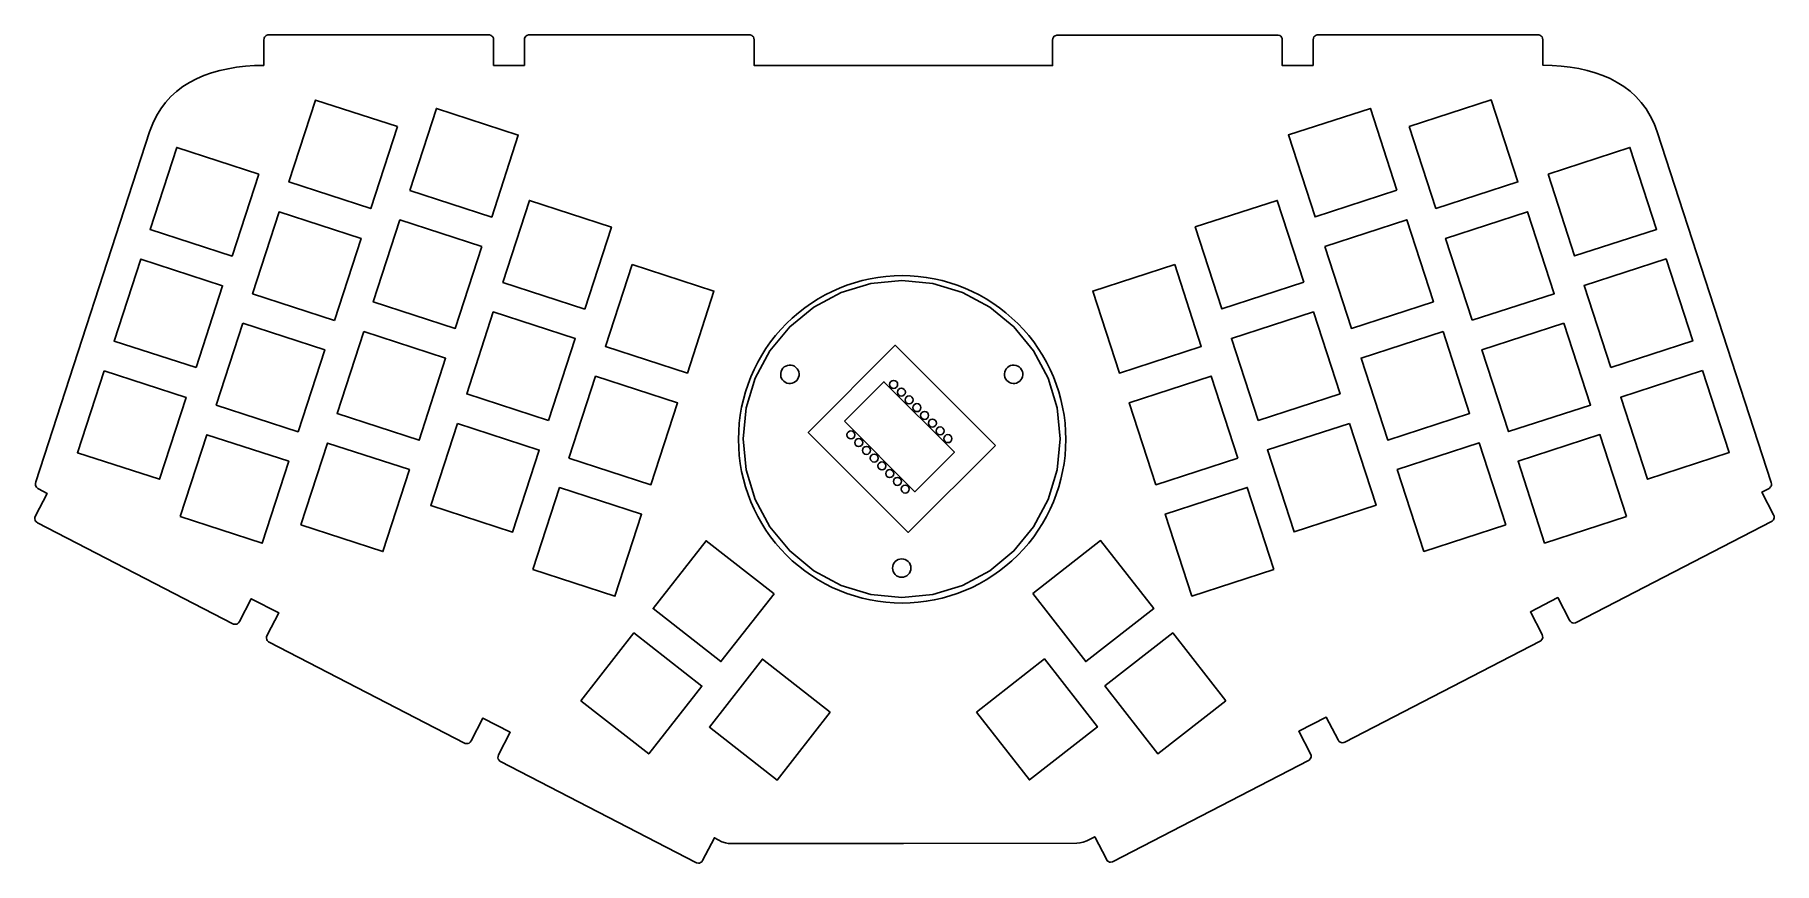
# Model space of a CAD drawing. Extents: x 76 to 359, y -216 to -81.
import ezdxf

# ---------------------------------------------------------------- set-up
doc = ezdxf.new("R2010")
doc.units = 0
doc.layers.get('0').update_dxf_attribs({"linetype": 'CONTINUOUS'})

msp = doc.modelspace()

# ---------------------------------------------------------------- linework, layer by layer
at = {"color": 7}
for points in [[(113.721645, -178.990417), (113.626649, -179.253815), (113.612176, -179.480129), (113.657642, -179.669867), (113.742224, -179.823791), (113.943392, -180.026737), (114.04804, -180.093539), (145.785086, -196.500415), (145.899894, -196.547151), (146.181834, -196.594141), (146.356332, -196.574085), (146.537434, -196.501441), (146.713964, -196.359201), (146.873984, -196.129077), (148.776952, -192.451157), (153.224238, -194.746555), (151.32889, -198.409997), (151.23364, -198.673395), (151.219167, -198.899709), (151.264887, -199.089447), (151.349215, -199.243371), (151.550383, -199.446317), (151.655031, -199.512865), (183.392328, -215.919738), (183.506882, -215.966728), (183.789076, -216.013718), (183.963574, -215.993398), (184.144676, -215.921008), (184.320952, -215.778768), (184.480972, -215.548644), (186.384194, -211.870978), (187.574184, -212.519186), (188.173624, -212.719846), (188.611774, -212.796046), (188.971946, -212.79197), (217.087204, -212.8034), (245.27841, -212.776996), (245.758713, -212.730514), (246.274079, -212.605292), (246.897141, -212.353324), (248.165109, -211.709434), (250.060711, -215.372622), (250.220731, -215.602746), (250.397261, -215.744986), (250.578363, -215.81763), (250.752861, -215.837684), (251.034801, -215.790694), (251.149609, -215.743958), (282.88615, -199.337082), (282.99029, -199.27028), (283.19349, -199.067588), (283.27731, -198.91341), (283.32303, -198.723672), (283.30779, -198.497358), (283.21381, -198.234214), (281.32405, -194.584996), (285.78937, -192.307632), (287.69437, -195.985298), (287.85439, -196.215422), (288.02965, -196.357662), (288.20999, -196.430052), (288.38525, -196.450372), (288.66719, -196.403382), (288.78149, -196.356392), (320.51879, -179.949518), (320.62293, -179.88297), (320.82613, -179.680024), (320.90995, -179.5261), (320.95567, -179.336362), (320.94043, -179.110048), (320.84645, -178.84665), (318.94907, -175.183211), (323.40169, -172.877145), (325.29653, -176.540584), (325.45655, -176.770454), (325.63435, -176.912948), (325.81469, -176.985338), (325.98995, -177.005391), (326.27189, -176.958401), (326.38619, -176.911665), (358.123465, -160.504789), (358.227605, -160.438241), (358.428265, -160.235298), (358.512085, -160.081374), (358.557805, -159.891382), (358.545105, -159.665322), (358.448585, -159.401924), (356.553745, -155.736958), (357.711985, -155.136248), (357.795805, -155.074018), (357.963445, -154.890122), (358.042185, -154.754486), (358.095525, -154.590656), (358.108225, -154.39914), (358.067585, -154.180192), (339.54847, -97.20088), (339.03285, -95.85468), (338.42579, -94.614906), (337.72983, -93.4747), (336.94751, -92.43076), (336.08645, -91.480546), (335.15173, -90.624566), (334.14081, -89.854946), (333.06385, -89.171686), (331.92085, -88.572503), (330.72197, -88.051549), (329.46213, -87.609589), (328.15403, -87.239003), (326.79767, -86.939283), (325.39559, -86.708143), (323.95795, -86.542789), (322.48221, -86.438903), (320.97345, -86.400803), (320.970808, -82.275589), (320.935248, -81.997967), (320.843808, -81.790195), (320.716808, -81.642621), (320.569488, -81.544577), (320.297708, -81.456947), (320.175788, -81.445771), (284.448148, -81.453899), (284.323688, -81.464821), (284.051908, -81.552705), (283.907128, -81.650749), (283.780128, -81.798323), (283.688688, -82.005841), (283.650588, -82.283717), (283.650588, -86.411725), (278.644248, -86.443475), (278.641607, -82.315467), (278.606047, -82.037845), (278.514607, -81.830327), (278.387607, -81.682753), (278.242827, -81.584709), (277.968507, -81.496825), (277.846587, -81.485903), (242.118947, -81.493777), (241.995503, -81.504953), (241.723469, -81.592837), (241.577927, -81.690881), (241.450165, -81.838455), (241.358979, -82.045973), (241.322403, -82.323595), (241.322403, -86.451613), (192.845436, -86.413259), (192.845182, -82.285251), (192.80886, -82.007629), (192.717674, -81.800111), (192.590166, -81.652537), (192.44437, -81.554493), (192.172336, -81.466609), (192.048892, -81.455687), (156.321498, -81.463561), (156.198054, -81.474737), (155.92602, -81.562367), (155.780478, -81.660665), (155.652716, -81.808239), (155.56153, -82.015757), (155.524954, -82.293379), (155.524954, -86.421389), (150.512264, -86.413261), (150.512264, -82.285253), (150.475688, -82.007631), (150.384502, -81.800113), (150.256994, -81.652539), (150.111198, -81.554495), (149.839164, -81.466865), (149.71572, -81.455689), (113.988337, -81.463563), (113.864893, -81.474739), (113.593113, -81.562623), (113.447317, -81.660667), (113.319555, -81.808241), (113.228369, -82.015759), (113.192047, -82.293381), (113.191793, -86.421389), (111.691161, -86.453901), (110.215421, -86.558295), (108.777781, -86.723141), (107.375701, -86.954281), (106.019341, -87.254255), (104.711241, -87.625095), (103.451401, -88.066801), (102.252521, -88.587755), (101.109518, -89.186941), (100.032558, -89.870201), (99.021638, -90.640075), (98.086918, -91.496055), (97.226112, -92.446015), (96.443538, -93.489701), (95.747578, -94.630161), (95.140772, -95.869935), (94.624898, -97.215881), (76.152497, -154.058795), (76.077313, -154.337941), (76.084171, -154.577717), (76.150973, -154.778631), (76.255367, -154.941699), (76.488539, -155.155821), (76.605887, -155.226179), (77.988152, -155.939919), (76.092807, -159.603361), (75.997557, -159.866759), (75.983079, -160.093073), (76.028545, -160.282811), (76.113127, -160.436735), (76.314295, -160.639681), (76.418943, -160.706229), (108.156243, -177.113103), (108.270797, -177.160093), (108.552737, -177.207083), (108.727235, -177.186763), (108.908591, -177.114373), (109.084867, -176.971879), (109.244887, -176.742009), (111.153443, -173.049613), (115.617241, -175.326977)], [(134.897876, -96.364989), (130.572256, -109.677129), (117.260116, -105.351509), (121.585736, -92.039369)], [(299.2755, -96.349749), (303.60112, -109.661889), (316.91326, -105.336269), (312.58764, -92.024129)], [(136.896856, -106.723363), (141.222222, -93.410969), (154.534616, -97.736589), (150.208996, -111.048729)], [(297.27652, -106.708123), (292.9509, -93.395729), (279.63876, -97.721349), (283.96438, -111.033489)], [(112.360456, -104.076683), (108.034836, -117.391109), (94.722696, -113.065489), (99.048316, -99.750809)], [(321.81292, -104.061189), (326.13854, -117.375869), (339.45068, -113.050249), (335.12506, -99.735569)], [(165.332156, -125.991549), (152.019762, -121.665929), (156.345382, -108.353789), (169.657776, -112.679409)], [(282.15336, -121.650689), (277.82774, -108.338549), (264.5156, -112.664169), (268.84122, -125.976309)], [(309.50408, -127.827969), (322.81622, -123.502349), (318.4906, -110.190209), (305.17846, -114.515829)], [(124.669296, -127.843209), (111.357156, -123.517589), (115.682776, -110.205449), (128.994916, -114.531069)], [(148.613876, -115.841709), (144.288256, -129.153849), (130.976116, -124.828229), (135.299196, -111.516089)], [(285.5595, -115.826469), (289.88512, -129.138609), (303.19726, -124.812989), (298.87418, -111.500849)], [(102.172516, -135.516549), (88.860376, -131.190929), (93.185996, -117.876249), (106.498136, -122.201869)], [(332.00086, -135.501309), (345.313, -131.175689), (340.98738, -117.861009), (327.67524, -122.186629)], [(173.008036, -118.760169), (186.320176, -123.085789), (181.994556, -136.400469), (168.682416, -132.074849)], [(243.184934, -151.088019), (242.960652, -152.373259), (242.674394, -153.642751), (242.326922, -154.894717), (241.919252, -156.126871), (241.4524, -157.336673), (240.926874, -158.522599), (240.343944, -159.682109), (239.704372, -160.812917), (239.009174, -161.913245), (238.258858, -162.980299), (237.454948, -164.012555), (236.597952, -165.007473), (235.688632, -165.962767), (234.733338, -166.871833), (233.73842, -167.729083), (232.706418, -168.532993), (231.63911, -169.283055), (230.539036, -169.978507), (229.407974, -170.618079), (228.248718, -171.201009), (227.062792, -171.726281), (225.852736, -172.193387), (224.620582, -172.601057), (223.368616, -172.948529), (222.099124, -173.234787), (220.814138, -173.459069), (219.51569, -173.620105), (218.20632, -173.717641), (216.887806, -173.750407), (215.569292, -173.717641), (214.259922, -173.620105), (212.961474, -173.459069), (211.676488, -173.234787), (210.406742, -172.948529), (209.154776, -172.601057), (207.922876, -172.193387), (206.71282, -171.726281), (205.526894, -171.201009), (204.367384, -170.618079), (203.236576, -169.978507), (202.136502, -169.283055), (201.069194, -168.532993), (200.037192, -167.729083), (199.042274, -166.871833), (198.086726, -165.962767), (197.17766, -165.007473), (196.320664, -164.012555), (195.5165, -162.980299), (194.766438, -161.913245), (194.070986, -160.812917), (193.431414, -159.682109), (192.848484, -158.522599), (192.323212, -157.336673), (191.856106, -156.126871), (191.448436, -154.894717), (191.101218, -153.642751), (190.81496, -152.373259), (190.590678, -151.088019), (190.429388, -149.789825), (190.331852, -148.480201), (190.29934, -147.161687), (190.331852, -145.843427), (190.429388, -144.533803), (190.590678, -143.235355), (190.81496, -141.950369), (191.101218, -140.680877), (191.448436, -139.428911), (191.856106, -138.196757), (192.323212, -136.986701), (192.848484, -135.801029), (193.431414, -134.641519), (194.070986, -133.510711), (194.766438, -132.410383), (195.5165, -131.343329), (196.320664, -130.311073), (197.17766, -129.316155), (198.086726, -128.360861), (199.042274, -127.451795), (200.037192, -126.594545), (201.069194, -125.790635), (202.136502, -125.040573), (203.236576, -124.345121), (204.367384, -123.705549), (205.526894, -123.122619), (206.71282, -122.597093), (207.922876, -122.130241), (209.154776, -121.722571), (210.406742, -121.375099), (211.676488, -121.088841), (212.961474, -120.864559), (214.259922, -120.703269), (215.569292, -120.605987), (216.887806, -120.573221), (218.20632, -120.605987), (219.51569, -120.703269), (220.814138, -120.864559), (222.099124, -121.088841), (223.368616, -121.375099), (224.620582, -121.722571), (225.852736, -122.130241), (227.062792, -122.597093), (228.248718, -123.122619), (229.407974, -123.705549), (230.539036, -124.345121), (231.63911, -125.040573), (232.706418, -125.790635), (233.73842, -126.594545), (234.733338, -127.451795), (235.688632, -128.360861), (236.597952, -129.316155), (237.454948, -130.311073), (238.258858, -131.343329), (239.009174, -132.410383), (239.704372, -133.510711), (240.343944, -134.641519), (240.926874, -135.801029), (241.4524, -136.986701), (241.919252, -138.196757), (242.326922, -139.428911), (242.674394, -140.680877), (242.960652, -141.950369), (243.184934, -143.235355), (243.346224, -144.533803), (243.443506, -145.843427), (243.476272, -147.161687), (243.443506, -148.480201), (243.346224, -149.789825)], [(193.03619, -156.942719), (195.415662, -161.394577), (198.618094, -165.296525), (202.520042, -168.498957), (206.9719, -170.878429), (211.802472, -172.343755), (216.826084, -172.838547), (221.849696, -172.343755), (226.680014, -170.878429), (231.131872, -168.498957), (235.034074, -165.296525), (238.236252, -161.394577), (240.615978, -156.942719), (242.081304, -152.112147), (242.576096, -147.088535), (242.081304, -142.064923), (240.615978, -137.234605), (238.236252, -132.782747), (235.034074, -128.880545), (231.131872, -125.678367), (226.680014, -123.298641), (221.849696, -121.833315), (216.826084, -121.338523), (211.802472, -121.833315), (206.9719, -123.298641), (202.520042, -125.678367), (198.618094, -128.880545), (195.415662, -132.782747), (193.03619, -137.234605), (191.570864, -142.064923), (191.076072, -147.088535), (191.570864, -152.112147)], [(261.16534, -118.744929), (247.854216, -123.070549), (252.179836, -136.385229), (265.49096, -132.059609)], [(159.462216, -144.101749), (146.147536, -139.776129), (150.473156, -126.463989), (163.787836, -130.789609)], [(274.71116, -144.086509), (288.02584, -139.760889), (283.70022, -126.448749), (270.38554, -130.774369)], [(109.779816, -128.290249), (123.091956, -132.616123), (118.766082, -145.928009), (105.454196, -141.602389)], [(129.416556, -129.661849), (142.731236, -133.987469), (138.405616, -147.302149), (125.090682, -142.976529)], [(304.75682, -129.646609), (291.44214, -133.972483), (295.76776, -147.286909), (309.08244, -142.961289)], [(324.39356, -128.275009), (311.08142, -132.600629), (315.40704, -145.912769), (328.71918, -141.587403)], [(232.028746, -148.149239), (217.886788, -162.291451), (201.623168, -146.027831), (215.76538, -131.885873)], [(197.232524, -136.114211), (197.353936, -135.846495), (197.525132, -135.607481), (197.740016, -135.406313), (197.989698, -135.251119), (198.26478, -135.147487), (198.554848, -135.099735), (198.848726, -135.109133), (199.135238, -135.175935), (199.402954, -135.297347), (199.641968, -135.468797), (199.843136, -135.683427), (199.99833, -135.933109), (200.101962, -136.208191), (200.149714, -136.498259), (200.140316, -136.792137), (200.073514, -137.078649), (199.952102, -137.346365), (199.780906, -137.585379), (199.566022, -137.786547), (199.31634, -137.941741), (199.041258, -138.045373), (198.75119, -138.093125), (198.457312, -138.083473), (198.1708, -138.016925), (197.903084, -137.895513), (197.66407, -137.724063), (197.463156, -137.509687), (197.307708, -137.259751), (197.204076, -136.984669), (197.156324, -136.694601), (197.165722, -136.400723)], [(233.653838, -135.933109), (233.809032, -135.683427), (234.009946, -135.468797), (234.24896, -135.297347), (234.51693, -135.175935), (234.803188, -135.109133), (235.097066, -135.099735), (235.387134, -135.147487), (235.66247, -135.251119), (235.912152, -135.406313), (236.126782, -135.607481), (236.297978, -135.846495), (236.41939, -136.114211), (236.486192, -136.400723), (236.495844, -136.694601), (236.447838, -136.984669), (236.344206, -137.259751), (236.189012, -137.509687), (235.988098, -137.724063), (235.749084, -137.895513), (235.481114, -138.016925), (235.194856, -138.083473), (234.900978, -138.093125), (234.61091, -138.045373), (234.335574, -137.941741), (234.085892, -137.786547), (233.871262, -137.585379), (233.700066, -137.346365), (233.578654, -137.078649), (233.511852, -136.792137), (233.5022, -136.498259), (233.550206, -136.208191)], [(87.239602, -136.014389), (100.551996, -140.340009), (96.226122, -153.654689), (82.914236, -149.329069)], [(162.759136, -150.220609), (167.084756, -136.908469), (180.396896, -141.234089), (176.071276, -154.546229)], [(207.498696, -144.229003), (218.954096, -155.684403), (225.387916, -149.250583), (213.932516, -137.795183)], [(215.254586, -138.837599), (215.04783, -138.698407), (214.908638, -138.491651), (214.857584, -138.238667), (214.908638, -137.985683), (215.04783, -137.779181), (215.254586, -137.639735), (215.50757, -137.588681), (215.760554, -137.639735), (215.967056, -137.779181), (216.106502, -137.985683), (216.157556, -138.238667), (216.106502, -138.491651), (215.967056, -138.698407), (215.760554, -138.837599), (215.50757, -138.888653), (215.50757, -138.888653)], [(271.41424, -150.205369), (267.08862, -136.893229), (253.777496, -141.218849), (258.1021, -154.530989)], [(346.93352, -135.999149), (333.62138, -140.324769), (337.947, -153.639449), (351.25914, -149.313829)], [(216.51341, -140.096169), (216.306654, -139.956977), (216.167462, -139.750221), (216.116408, -139.497237), (216.167462, -139.244253), (216.306654, -139.037751), (216.51341, -138.898305), (216.766394, -138.847251), (217.019378, -138.898305), (217.22588, -139.037751), (217.365326, -139.244253), (217.41638, -139.497237), (217.365326, -139.750221), (217.22588, -139.956977), (217.019378, -140.096169), (216.766394, -140.147223), (216.766394, -140.147223)], [(217.77198, -141.354993), (217.565224, -141.215801), (217.426032, -141.009045), (217.374978, -140.756061), (217.426032, -140.503077), (217.565224, -140.296575), (217.77198, -140.157129), (218.024964, -140.106075), (218.277948, -140.157129), (218.48445, -140.296575), (218.623896, -140.503077), (218.67495, -140.756061), (218.623896, -141.009045), (218.48445, -141.215801), (218.277948, -141.354993), (218.024964, -141.406047), (218.024964, -141.406047)], [(219.03055, -142.613563), (218.823794, -142.474371), (218.684602, -142.267615), (218.633548, -142.014631), (218.684602, -141.761647), (218.823794, -141.555145), (219.03055, -141.415699), (219.283534, -141.364645), (219.536518, -141.415699), (219.74302, -141.555145), (219.882466, -141.761647), (219.93352, -142.014631), (219.882466, -142.267615), (219.74302, -142.474371), (219.536518, -142.613563), (219.283534, -142.664617), (219.283534, -142.664617)], [(220.289374, -143.872133), (220.082618, -143.732941), (219.943426, -143.526185), (219.892372, -143.273201), (219.943426, -143.020217), (220.082618, -142.813715), (220.289374, -142.674269), (220.542358, -142.623215), (220.795342, -142.674269), (221.001844, -142.813715), (221.14129, -143.020217), (221.192344, -143.273201), (221.14129, -143.526185), (221.001844, -143.732941), (220.795342, -143.872133), (220.542358, -143.923187), (220.542358, -143.923187)], [(221.547944, -145.130703), (221.341188, -144.991511), (221.201996, -144.784755), (221.150942, -144.531771), (221.201996, -144.278787), (221.341188, -144.072285), (221.547944, -143.932839), (221.800928, -143.881785), (222.053912, -143.932839), (222.260414, -144.072285), (222.39986, -144.278787), (222.450914, -144.531771), (222.39986, -144.784755), (222.260414, -144.991511), (222.053912, -145.130703), (221.800928, -145.181757), (221.800928, -145.181757)], [(99.594416, -159.715129), (103.920036, -146.402989), (117.234716, -150.728609), (112.909096, -164.040749)], [(144.628616, -144.579269), (157.940502, -148.904889), (153.615136, -162.219569), (140.302996, -157.893949)], [(208.317846, -147.032909), (208.11109, -146.893717), (207.971898, -146.686961), (207.920844, -146.433977), (207.971898, -146.180993), (208.11109, -145.974491), (208.317846, -145.835045), (208.57083, -145.783991), (208.823814, -145.835045), (209.030316, -145.974491), (209.169762, -146.180993), (209.220816, -146.433977), (209.169762, -146.686961), (209.030316, -146.893717), (208.823814, -147.032909), (208.57083, -147.083963), (208.57083, -147.083963)], [(222.806514, -146.389527), (222.599758, -146.250335), (222.460566, -146.043579), (222.409512, -145.790595), (222.460566, -145.537611), (222.599758, -145.331109), (222.806514, -145.191663), (223.059498, -145.140609), (223.312482, -145.191663), (223.518984, -145.331109), (223.65843, -145.537611), (223.709484, -145.790595), (223.65843, -146.043579), (223.518984, -146.250335), (223.312482, -146.389527), (223.059498, -146.440581), (223.059498, -146.440581)], [(224.065338, -147.648097), (223.858582, -147.508905), (223.71939, -147.302149), (223.668336, -147.049165), (223.71939, -146.796181), (223.858582, -146.589679), (224.065338, -146.450233), (224.318322, -146.399179), (224.571306, -146.450233), (224.777808, -146.589679), (224.917254, -146.796181), (224.968308, -147.049165), (224.917254, -147.302149), (224.777808, -147.508905), (224.571306, -147.648097), (224.318322, -147.699151), (224.318322, -147.699151)], [(289.54476, -144.564029), (276.23262, -148.889649), (280.55824, -162.204329), (293.87038, -157.878709)], [(334.57896, -159.699889), (330.25334, -146.387749), (316.93866, -150.713623), (321.26428, -164.025763)], [(119.213376, -161.068949), (123.538996, -147.756809), (136.851136, -152.082429), (132.525516, -165.394569)], [(209.57667, -148.291479), (209.369914, -148.152287), (209.230722, -147.945531), (209.179668, -147.692547), (209.230722, -147.439563), (209.369914, -147.233061), (209.57667, -147.093615), (209.829654, -147.042561), (210.082638, -147.093615), (210.28914, -147.233061), (210.428586, -147.439563), (210.47964, -147.692547), (210.428586, -147.945531), (210.28914, -148.152287), (210.082638, -148.291479), (209.829654, -148.342533), (209.829654, -148.342533)], [(210.83524, -149.550303), (210.628484, -149.411111), (210.489292, -149.204355), (210.438238, -148.951371), (210.489292, -148.698387), (210.628484, -148.491885), (210.83524, -148.352439), (211.088224, -148.301385), (211.341208, -148.352439), (211.54771, -148.491885), (211.687156, -148.698387), (211.73821, -148.951371), (211.687156, -149.204355), (211.54771, -149.411111), (211.341208, -149.550303), (211.088224, -149.601357), (211.088224, -149.601357)], [(212.09381, -150.808873), (211.887054, -150.669681), (211.747862, -150.462925), (211.696808, -150.209941), (211.747862, -149.956957), (211.887054, -149.750455), (212.09381, -149.611009), (212.346794, -149.559955), (212.599778, -149.611009), (212.80628, -149.750455), (212.945726, -149.956957), (212.99678, -150.209941), (212.945726, -150.462925), (212.80628, -150.669681), (212.599778, -150.808873), (212.346794, -150.859927), (212.346794, -150.859927)], [(314.96, -161.053709), (310.63438, -147.741569), (297.32224, -152.067189), (301.64786, -165.379329)], [(213.352634, -152.067443), (213.145878, -151.928251), (213.006686, -151.721495), (212.955632, -151.468511), (213.006686, -151.215527), (213.145878, -151.009025), (213.352634, -150.869579), (213.605618, -150.818525), (213.858602, -150.869579), (214.065104, -151.009025), (214.20455, -151.215527), (214.255604, -151.468511), (214.20455, -151.721495), (214.065104, -151.928251), (213.858602, -152.067443), (213.605618, -152.118497), (213.605618, -152.118497)], [(214.611204, -153.326267), (214.404448, -153.187075), (214.265256, -152.980319), (214.214202, -152.727335), (214.265256, -152.474351), (214.404448, -152.267849), (214.611204, -152.128403), (214.864188, -152.077349), (215.117172, -152.128403), (215.323674, -152.267849), (215.46312, -152.474351), (215.514174, -152.727335), (215.46312, -152.980319), (215.323674, -153.187075), (215.117172, -153.326267), (214.864188, -153.377321), (214.864188, -153.377321)], [(156.906976, -168.310489), (161.232342, -154.995809), (174.547276, -159.321429), (170.221402, -172.636109)], [(215.869774, -154.584837), (215.663018, -154.445645), (215.523826, -154.238889), (215.472772, -153.985905), (215.523826, -153.732921), (215.663018, -153.526419), (215.869774, -153.386973), (216.122758, -153.335919), (216.375742, -153.386973), (216.582244, -153.526419), (216.72169, -153.732921), (216.772744, -153.985905), (216.72169, -154.238889), (216.582244, -154.445645), (216.375742, -154.584837), (216.122758, -154.635891), (216.122758, -154.635891)], [(217.128598, -155.843407), (216.921842, -155.704215), (216.78265, -155.497459), (216.731596, -155.244475), (216.78265, -154.991491), (216.921842, -154.784989), (217.128598, -154.645543), (217.381582, -154.594489), (217.634566, -154.645543), (217.841068, -154.784989), (217.980514, -154.991491), (218.031568, -155.244475), (217.980514, -155.497459), (217.841068, -155.704215), (217.634566, -155.843407), (217.381582, -155.894461), (217.381582, -155.894461)], [(277.2664, -168.295249), (272.94078, -154.980569), (259.6261, -159.306189), (263.95172, -172.620869)], [(196.073522, -172.239869), (187.453016, -183.273629), (176.419002, -174.655409), (185.040016, -163.621649)], [(238.100616, -172.224629), (246.721376, -183.258389), (257.75412, -174.640169), (249.134376, -163.606409)], [(215.44026, -167.498959), (215.578944, -167.239625), (215.76538, -167.012295), (215.99271, -166.825859), (216.252044, -166.687175), (216.533476, -166.601831), (216.826084, -166.573129), (217.118692, -166.601831), (217.400124, -166.687175), (217.659458, -166.825859), (217.886788, -167.012295), (218.073224, -167.239625), (218.211908, -167.498959), (218.297252, -167.780391), (218.325954, -168.072999), (218.297252, -168.365607), (218.211908, -168.647039), (218.073224, -168.906373), (217.886788, -169.133703), (217.659458, -169.320139), (217.400124, -169.458823), (217.118692, -169.544167), (216.826084, -169.573123), (216.533476, -169.544167), (216.252044, -169.458823), (215.99271, -169.320139), (215.76538, -169.133703), (215.578944, -168.906373), (215.44026, -168.647039), (215.354916, -168.365607), (215.32596, -168.072999), (215.354916, -167.780391)], [(164.697156, -189.649029), (173.317916, -178.615269), (184.351676, -187.233489), (175.730916, -198.267249)], [(269.47622, -189.633789), (260.85546, -178.600029), (249.822716, -187.218249), (258.44246, -198.252009)], [(205.220062, -191.477829), (196.599556, -202.511589), (185.565796, -193.890829), (194.186556, -182.857069)], [(228.954076, -191.462589), (237.574836, -202.496349), (248.608596, -193.875589), (239.987836, -182.841829)]]:
    msp.add_lwpolyline(points, close=True, dxfattribs=at)

doc.saveas('drawing.dxf')
